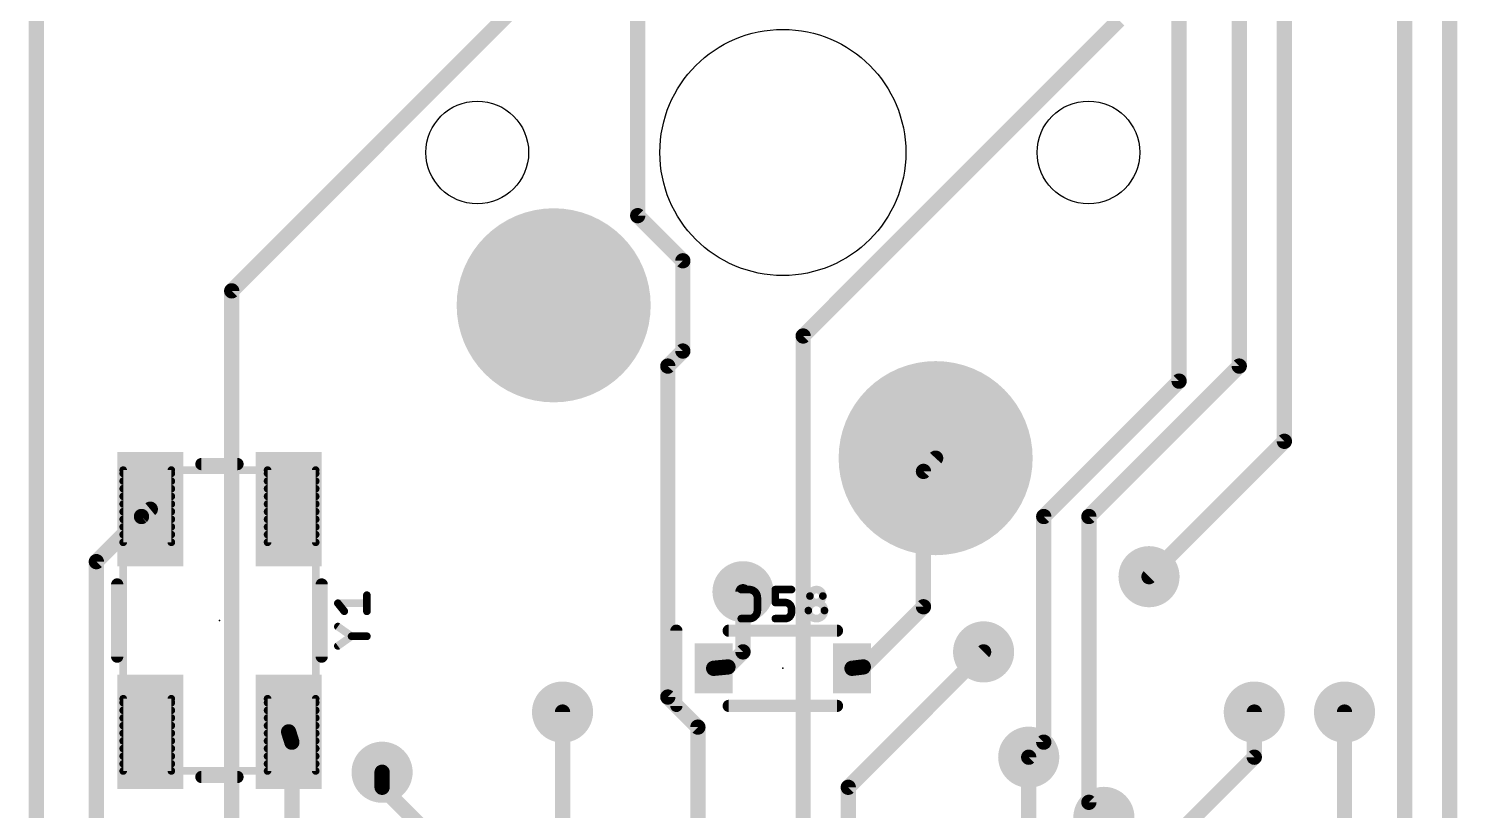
# Model space of a CAD drawing. Extents: x -10 to 314, y -10 to 86.
# Drawn here: x 144.62 to 168.38, y 8.12 to 21.11 of the extents above; entities that cross this region are included whole.
import ezdxf

# ---------------------------------------------------------------- set-up
doc = ezdxf.new("R2010")
doc.units = 0
for name, color, linetype in [('1', 12, 'CONTINUOUS'), ('17', 110, 'CONTINUOUS'), ('18', 110, 'CONTINUOUS'), ('20', 31, 'CONTINUOUS'), ('21', 253, 'CONTINUOUS'), ('23', 53, 'CONTINUOUS'), ('25', 253, 'CONTINUOUS'), ('51', 253, 'CONTINUOUS')]:
    doc.layers.add(name, color=color, linetype=linetype)

# ---------------------------------------------------------------- blocks, each defined once
blk = doc.blocks.new('RECT')
blk.add_solid([(-0.5, -0.5), (0.5, -0.5), (-0.5, 0.5), (0.5, 0.5)])
blk = doc.blocks.new('ROUNDP')
at = {"const_width": 0.5}
blk.add_lwpolyline([(0, -0.25, 1), (0, 0.25, 1), (0, -0.25)], format="xyb", dxfattribs=at)
blk = doc.blocks.new('ROUNDV')
at = {"const_width": 0.5}
blk.add_lwpolyline([(0, -0.25, 1), (0, 0.25, 1), (0, -0.25)], format="xyb", dxfattribs=at)

msp = doc.modelspace()

# ---------------------------------------------------------------- linework, layer by layer
at = {"layer": '1', "const_width": 0.254}
for points in [[(164.75, 32.75), (164.75, 15.5)], [(163.75, 28.5), (163.75, 15.25)], [(165.5, 28.5), (165.5, 14.25)], [(144.75, 27.75), (144.75, -1.25)], [(167.5, 27.5), (167.5, 4.5)], [(168.25, 24), (168.25, 1.25)], [(154.75, 23.25), (154.75, 18)], [(148, 16.75), (153.75, 22.5)], [(162.75, 21.25), (157.5, 16)], [(154.75, 18), (155.5, 17.25)], [(155.5, 17.25), (155.5, 15.75)], [(148, 2), (148, 16.75)], [(157.5, 16), (157.5, 7.25)], [(155.5, 15.75), (155.25, 15.5)], [(155.25, 15.5), (155.25, 10)], [(164.75, 15.5), (162.25, 13)], [(163.75, 15.25), (161.5, 13)], [(165.5, 14.25), (163.25, 12)], [(159.5, 13.75), (159.7025, 13.97)], [(159.5, 13.75), (159.5, 11.5)], [(145.75, 12.25), (146.5, 13)], [(146.5, 13), (146.6463, 13.1212)], [(161.5, 13), (161.5, 9.25)], [(162.25, 13), (162.25, 8.25)], [(145.75, 1.5), (145.75, 12.25)], [(156.5, 11.75), (156.5, 10.75)], [(159.5, 11.5), (158.5, 10.5)], [(156.5, 10.75), (156.25, 10.5)], [(160.5, 10.75), (158.25, 8.5)], [(156.25, 10.5), (156.0125, 10.4775)], [(158.5, 10.5), (158.3125, 10.4775)], [(155.25, 10), (155.75, 9.5)], [(153.5, 9.75), (153.5, 7.25)], [(165, 9.75), (165, 9)], [(166.5, 9.75), (166.5, 4.25)], [(149, 9.25), (148.9463, 9.4213)], [(155.75, 9.5), (155.75, 7.25)], [(149, 5.5), (149, 9.25)], [(161.5, 9.25), (161.25, 9)], [(161.25, 7.25), (161.25, 9)], [(165, 9), (161.75, 5.75)], [(150.5, 8.75), (150.5, 8.5)], [(150.5, 8.5), (152.25, 6.75)], [(158.25, 8.5), (158.25, 7.25)], [(162.25, 8.25), (162.5, 8)]]:
    msp.add_lwpolyline(points, dxfattribs=at)
at = {"layer": '1', "const_width": 0.127}
for points in [[(154.7949, 18.0449, 1), (154.7051, 17.9551)], [(154.6865, 18, 1), (154.8135, 18)], [(155.5635, 17.25, 1), (155.4365, 17.25)], [(155.4551, 17.2051, 1), (155.5449, 17.2949)], [(148.0635, 16.75, 1), (147.9365, 16.75)], [(147.9551, 16.7949, 1), (148.0449, 16.7051)], [(157.5635, 16, 1), (157.4365, 16)], [(157.4551, 16.0449, 1), (157.5449, 15.9551)], [(155.4365, 15.75, 1), (155.5635, 15.75)], [(155.5449, 15.7051, 1), (155.4551, 15.7949)], [(155.3135, 15.5, 1), (155.1865, 15.5)], [(155.2051, 15.5449, 1), (155.2949, 15.4551)], [(164.6865, 15.5, 1), (164.8135, 15.5)], [(164.7949, 15.4551, 1), (164.7051, 15.5449)], [(163.6865, 15.25, 1), (163.8135, 15.25)], [(163.7949, 15.2051, 1), (163.7051, 15.2949)], [(165.4365, 14.25, 1), (165.5635, 14.25)], [(165.5449, 14.2051, 1), (165.4551, 14.2949)], [(159.7492, 13.927, 1), (159.6558, 14.013)], [(159.5635, 13.75, 1), (159.4365, 13.75)], [(159.4533, 13.793, 1), (159.5467, 13.707)], [(146.4595, 13.0489, 1), (146.5405, 12.9511)], [(146.5449, 12.9551, 1), (146.4551, 13.0449)], [(146.6868, 13.0724, 1), (146.6057, 13.1701)], [(161.5635, 13, 1), (161.4365, 13)], [(161.4551, 13.0449, 1), (161.5449, 12.9551)], [(162.3135, 13, 1), (162.1865, 13)], [(162.2051, 13.0449, 1), (162.2949, 12.9551)], [(145.8135, 12.25, 1), (145.6865, 12.25)], [(145.7051, 12.2949, 1), (145.7949, 12.2051)], [(163.2051, 12.0449, 1), (163.2949, 11.9551)], [(156.5635, 11.75, 1), (156.4365, 11.75)], [(159.4365, 11.5, 1), (159.5635, 11.5)], [(159.5449, 11.4551, 1), (159.4551, 11.5449)], [(156.4365, 10.75, 1), (156.5635, 10.75)], [(156.5449, 10.7051, 1), (156.4551, 10.7949)], [(160.5449, 10.7051, 1), (160.4551, 10.7949)], [(156.0065, 10.5407, 1), (156.0185, 10.4143)], [(156.2051, 10.5449, 1), (156.2949, 10.4551)], [(156.256, 10.4368, 1), (156.244, 10.5632)], [(158.3049, 10.5405, 1), (158.3201, 10.4145)], [(158.4551, 10.5449, 1), (158.5449, 10.4551)], [(158.5076, 10.437, 1), (158.4924, 10.563)], [(155.2949, 10.0449, 1), (155.2051, 9.9551)], [(155.1865, 10, 1), (155.3135, 10)], [(153.5635, 9.75, 1), (153.4365, 9.75)], [(165.0635, 9.75, 1), (164.9365, 9.75)], [(166.5635, 9.75, 1), (166.4365, 9.75)], [(149.0068, 9.4403, 1), (148.8857, 9.4022)], [(155.8135, 9.5, 1), (155.6865, 9.5)], [(155.7051, 9.4551, 1), (155.7949, 9.5449)], [(149.0635, 9.25, 1), (148.9365, 9.25)], [(148.9394, 9.231, 1), (149.0606, 9.269)], [(161.4365, 9.25, 1), (161.5635, 9.25)], [(161.5449, 9.2051, 1), (161.4551, 9.2949)], [(161.3135, 9, 1), (161.1865, 9)], [(161.2051, 9.0449, 1), (161.2949, 8.9551)], [(164.9365, 9, 1), (165.0635, 9)], [(165.0449, 8.9551, 1), (164.9551, 9.0449)], [(150.5635, 8.75, 1), (150.4365, 8.75)], [(150.5449, 8.5449, 1), (150.4551, 8.4551)], [(150.4365, 8.5, 1), (150.5635, 8.5)], [(158.3135, 8.5, 1), (158.1865, 8.5)], [(158.2051, 8.5449, 1), (158.2949, 8.4551)], [(162.2949, 8.2949, 1), (162.2051, 8.2051)], [(162.1865, 8.25, 1), (162.3135, 8.25)]]:
    msp.add_lwpolyline(points, format="xyb", dxfattribs=at)
at = {"layer": '20'}
for centre, radius in [((157.1625, 19.05), 2.0447), ((152.0825, 19.05), 0.8534), ((162.2425, 19.05), 0.8534)]:
    msp.add_circle(centre, radius, dxfattribs=at)
at = {"layer": '21', "const_width": 0.1016}
for points in [[(147.4963, 13.9221, 1), (147.4963, 13.8204)], [(148.0962, 13.8204, 1), (148.0962, 13.9221)], [(146.1471, 11.8712, 1), (146.0454, 11.8712)], [(149.5471, 11.8712, 1), (149.4454, 11.8712)], [(155.4433, 11.1025, 1), (155.3417, 11.1025)], [(156.2625, 11.1533, 1), (156.2625, 11.0517)], [(158.0625, 11.0517, 1), (158.0625, 11.1533)], [(146.0454, 10.6713, 1), (146.1471, 10.6713)], [(149.4454, 10.6713, 1), (149.5471, 10.6713)], [(155.3417, 9.8525, 1), (155.4433, 9.8525)], [(156.2625, 9.9033, 1), (156.2625, 9.8017)], [(158.0625, 9.8017, 1), (158.0625, 9.9033)], [(147.4963, 8.7221, 1), (147.4963, 8.6204)], [(148.0962, 8.6204, 1), (148.0962, 8.7221)]]:
    msp.add_lwpolyline(points, format="xyb", dxfattribs=at)
at = {"layer": '21', "const_width": 0.2032}
for points in [[(148.0962, 13.8712), (147.4963, 13.8712)], [(146.0962, 10.6713), (146.0962, 11.8712)], [(149.4963, 11.8712), (149.4963, 10.6713)], [(155.3925, 11.1025), (155.3925, 9.8525)], [(156.2625, 11.1025), (158.0625, 11.1025)], [(156.2625, 9.8525), (158.0625, 9.8525)], [(148.0962, 8.6713), (147.4963, 8.6713)]]:
    msp.add_lwpolyline(points, dxfattribs=at)
at = {"layer": '23'}
for p in [(147.7963, 11.2713), (157.1625, 10.4775)]:
    msp.add_point(p, dxfattribs=at)
at = {"layer": '25', "const_width": 0.127}
for points in [[(150.2474, 11.4249), (150.2474, 11.693)], [(156.4707, 11.303), (156.4707, 11.7856)], [(156.4707, 11.7856), (156.6047, 11.7856)], [(156.7388, 11.6515), (156.7388, 11.4371)], [(157.0376, 11.5711), (157.0376, 11.7856)], [(157.0376, 11.7856), (157.3057, 11.7856)], [(149.872, 11.4249), (149.7648, 11.559)], [(149.7648, 11.559), (150.2474, 11.559)], [(157.1985, 11.5711), (157.0376, 11.5711)], [(157.3057, 11.4102), (157.3057, 11.4639)], [(149.9926, 11.0103), (149.7648, 11.1712)], [(156.6047, 11.303), (156.4707, 11.303)], [(157.0376, 11.303), (157.1985, 11.303)], [(149.7648, 10.8495), (149.9926, 11.0103)], [(150.2474, 11.0103), (149.9926, 11.0103)]]:
    msp.add_lwpolyline(points, dxfattribs=at)
at = {"layer": '25'}
for points, const_width in [([(150.2791, 11.693, 1), (150.2156, 11.693)], 0.0635), ([(156.5024, 11.7856, 1), (156.4389, 11.7856)], 0.0635), ([(156.4707, 11.8174, 1), (156.4707, 11.7538)], 0.0635), ([(156.7388, 11.6515, 0.4142), (156.6047, 11.7856)], 0.127), ([(156.6047, 11.8174, 1), (156.6047, 11.7538)], 0.0635), ([(156.6047, 11.7538, 1), (156.6047, 11.8174)], 0.0635), ([(156.7705, 11.6515, 1), (156.707, 11.6515)], 0.0635), ([(156.707, 11.6515, 1), (156.7705, 11.6515)], 0.0635), ([(157.0693, 11.7856, 1), (157.0058, 11.7856)], 0.0635), ([(157.0376, 11.8174, 1), (157.0376, 11.7538)], 0.0635), ([(157.3057, 11.7538, 1), (157.3057, 11.8174)], 0.0635), ([(157.8275, 11.6784, 1), (157.613, 11.6784)], 0.127), ([(157.613, 11.6784, 1), (157.8275, 11.6784)], 0.127), ([(157.6448, 11.6784, 1), (157.5813, 11.6784)], 0.0635), ([(157.5813, 11.6784, 1), (157.6448, 11.6784)], 0.0635), ([(157.8593, 11.6784, 1), (157.7958, 11.6784)], 0.0635), ([(157.7958, 11.6784, 1), (157.8593, 11.6784)], 0.0635), ([(149.7895, 11.5788, 1), (149.74, 11.5391)], 0.0635), ([(149.7648, 11.5907, 1), (149.7648, 11.5272)], 0.0635), ([(149.8472, 11.4051, 1), (149.8968, 11.4448)], 0.0635), ([(150.2156, 11.4249, 1), (150.2791, 11.4249)], 0.0635), ([(150.2474, 11.5272, 1), (150.2474, 11.5907)], 0.0635), ([(156.6047, 11.303, 0.4142), (156.7388, 11.4371)], 0.127), ([(156.7705, 11.4371, 1), (156.707, 11.4371)], 0.0635), ([(156.707, 11.4371, 1), (156.7705, 11.4371)], 0.0635), ([(157.0376, 11.6029, 1), (157.0376, 11.5394)], 0.0635), ([(157.0058, 11.5711, 1), (157.0693, 11.5711)], 0.0635), ([(157.3057, 11.4639, 0.4142), (157.1985, 11.5711)], 0.127), ([(157.1985, 11.6029, 1), (157.1985, 11.5394)], 0.0635), ([(157.1985, 11.303, 0.4142), (157.3057, 11.4102)], 0.127), ([(157.1985, 11.5394, 1), (157.1985, 11.6029)], 0.0635), ([(157.3374, 11.4639, 1), (157.274, 11.4639)], 0.0635), ([(157.274, 11.4639, 1), (157.3374, 11.4639)], 0.0635), ([(157.3374, 11.4102, 1), (157.274, 11.4102)], 0.0635), ([(157.274, 11.4102, 1), (157.3374, 11.4102)], 0.0635), ([(157.8543, 11.4371, 1), (157.5862, 11.4371)], 0.127), ([(157.5862, 11.4371, 1), (157.8543, 11.4371)], 0.127), ([(157.618, 11.4371, 1), (157.5545, 11.4371)], 0.0635), ([(157.5545, 11.4371, 1), (157.618, 11.4371)], 0.0635), ([(157.8861, 11.4371, 1), (157.8226, 11.4371)], 0.0635), ([(157.8226, 11.4371, 1), (157.8861, 11.4371)], 0.0635), ([(149.7831, 11.1971, 1), (149.7464, 11.1453)], 0.0635), ([(156.4707, 11.3348, 1), (156.4707, 11.2713)], 0.0635), ([(156.4389, 11.303, 1), (156.5024, 11.303)], 0.0635), ([(156.6047, 11.3347, 1), (156.6047, 11.2713)], 0.0635), ([(156.6047, 11.2713, 1), (156.6047, 11.3348)], 0.0635), ([(157.0376, 11.3348, 1), (157.0376, 11.2713)], 0.0635), ([(157.1985, 11.3348, 1), (157.1985, 11.2713)], 0.0635), ([(157.1985, 11.2713, 1), (157.1985, 11.3348)], 0.0635), ([(149.9926, 11.0421, 1), (149.9926, 10.9786)], 0.0635), ([(150.011, 10.9844, 1), (149.9743, 11.0363)], 0.0635), ([(149.9743, 10.9844, 1), (150.011, 11.0363)], 0.0635), ([(150.2474, 10.9786, 1), (150.2474, 11.0421)], 0.0635), ([(149.7464, 10.8754, 1), (149.7831, 10.8235)], 0.0635)]:
    msp.add_lwpolyline(points, format="xyb", dxfattribs=dict(at, const_width=const_width))
at = {"layer": '51', "const_width": 0.127}
for points in [[(146.9963, 13.7713), (146.1963, 13.7713)], [(146.1963, 13.7713), (146.1963, 12.5713)], [(149.3963, 13.7713), (146.1963, 13.7713)], [(146.1963, 13.7713), (146.1963, 8.7713)], [(146.1963, 13.716), (146.9963, 13.716)], [(146.9963, 12.5713), (146.9963, 13.7713)], [(149.3963, 13.7713), (148.5962, 13.7713)], [(148.5962, 13.7713), (148.5962, 12.5713)], [(148.5962, 13.716), (149.3963, 13.716)], [(149.3963, 12.5713), (149.3963, 13.7713)], [(149.3963, 8.7713), (149.3963, 13.7713)], [(146.1963, 13.589), (146.9963, 13.589)], [(148.5962, 13.589), (149.3963, 13.589)], [(146.1963, 13.462), (146.9963, 13.462)], [(146.1963, 13.335), (146.9963, 13.335)], [(148.5962, 13.462), (149.3963, 13.462)], [(148.5962, 13.335), (149.3963, 13.335)], [(146.1963, 13.208), (146.9963, 13.208)], [(146.1963, 13.081), (146.9963, 13.081)], [(148.5962, 13.208), (149.3963, 13.208)], [(148.5962, 13.081), (149.3963, 13.081)], [(146.1963, 12.954), (146.9963, 12.954)], [(146.1963, 12.827), (146.9963, 12.827)], [(148.5962, 12.954), (149.3963, 12.954)], [(148.5962, 12.827), (149.3963, 12.827)], [(146.1963, 12.7), (146.9963, 12.7)], [(146.1963, 12.573), (146.9963, 12.573)], [(146.1963, 12.5713), (146.9963, 12.5713)], [(148.5962, 12.7), (149.3963, 12.7)], [(148.5962, 12.573), (149.3963, 12.573)], [(148.5962, 12.5713), (149.3963, 12.5713)], [(146.9963, 9.9713), (146.1963, 9.9713)], [(146.1963, 9.9713), (146.1963, 8.7713)], [(146.9963, 8.7713), (146.9963, 9.9713)], [(149.3963, 9.9713), (148.5962, 9.9713)], [(148.5962, 9.9713), (148.5962, 8.7713)], [(149.3963, 8.7713), (149.3963, 9.9713)], [(146.1963, 9.906), (146.9963, 9.906)], [(146.1963, 9.779), (146.9963, 9.779)], [(148.5962, 9.906), (149.3963, 9.906)], [(148.5962, 9.779), (149.3963, 9.779)], [(146.1963, 9.652), (146.9963, 9.652)], [(146.1963, 9.525), (146.9963, 9.525)], [(148.5962, 9.652), (149.3963, 9.652)], [(148.5962, 9.525), (149.3963, 9.525)], [(146.1963, 9.398), (146.9963, 9.398)], [(146.1963, 9.271), (146.9963, 9.271)], [(148.5962, 9.398), (149.3963, 9.398)], [(148.5962, 9.271), (149.3963, 9.271)], [(146.1963, 9.144), (146.9963, 9.144)], [(146.1963, 9.017), (146.9963, 9.017)], [(148.5962, 9.144), (149.3963, 9.144)], [(148.5962, 9.017), (149.3963, 9.017)], [(146.1963, 8.89), (146.9963, 8.89)], [(146.1963, 8.7713), (146.9963, 8.7713)], [(146.1963, 8.7713), (149.3963, 8.7713)], [(148.5962, 8.89), (149.3963, 8.89)], [(148.5962, 8.7713), (149.3963, 8.7713)]]:
    msp.add_lwpolyline(points, dxfattribs=at)
at = {"layer": '51', "const_width": 0.0635}
for points in [[(146.1963, 13.803, 1), (146.1963, 13.7395)], [(146.228, 13.7713, 1), (146.1645, 13.7713)], [(146.1963, 13.803, 1), (146.1963, 13.7395)], [(146.228, 13.7713, 1), (146.1645, 13.7713)], [(146.1963, 13.7478, 1), (146.1963, 13.6843)], [(147.028, 13.7713, 1), (146.9645, 13.7713)], [(146.9963, 13.7395, 1), (146.9963, 13.803)], [(146.9963, 13.6843, 1), (146.9963, 13.7478)], [(148.5962, 13.803, 1), (148.5962, 13.7395)], [(148.5962, 13.7478, 1), (148.5962, 13.6843)], [(148.628, 13.7713, 1), (148.5645, 13.7713)], [(149.428, 13.7713, 1), (149.3645, 13.7713)], [(149.428, 13.7713, 1), (149.3645, 13.7713)], [(149.3963, 13.7395, 1), (149.3963, 13.803)], [(149.3963, 13.7395, 1), (149.3963, 13.803)], [(149.3963, 13.6843, 1), (149.3963, 13.7478)], [(146.1963, 13.6208, 1), (146.1963, 13.5572)], [(146.9963, 13.5572, 1), (146.9963, 13.6208)], [(148.5962, 13.6208, 1), (148.5962, 13.5572)], [(149.3963, 13.5572, 1), (149.3963, 13.6208)], [(146.1963, 13.4938, 1), (146.1963, 13.4303)], [(146.1963, 13.3668, 1), (146.1963, 13.3033)], [(146.9963, 13.4303, 1), (146.9963, 13.4938)], [(146.9963, 13.3033, 1), (146.9963, 13.3668)], [(148.5962, 13.4938, 1), (148.5962, 13.4303)], [(148.5962, 13.3668, 1), (148.5962, 13.3033)], [(149.3963, 13.4303, 1), (149.3963, 13.4938)], [(149.3963, 13.3033, 1), (149.3963, 13.3668)], [(146.1963, 13.2398, 1), (146.1963, 13.1762)], [(146.1963, 13.1128, 1), (146.1963, 13.0493)], [(146.9963, 13.1762, 1), (146.9963, 13.2398)], [(146.9963, 13.0493, 1), (146.9963, 13.1128)], [(148.5962, 13.2398, 1), (148.5962, 13.1762)], [(148.5962, 13.1128, 1), (148.5962, 13.0493)], [(149.3963, 13.1762, 1), (149.3963, 13.2398)], [(149.3963, 13.0493, 1), (149.3963, 13.1128)], [(146.1963, 12.9858, 1), (146.1963, 12.9223)], [(146.1963, 12.8588, 1), (146.1963, 12.7952)], [(146.9963, 12.9223, 1), (146.9963, 12.9858)], [(146.9963, 12.7952, 1), (146.9963, 12.8588)], [(148.5962, 12.9858, 1), (148.5962, 12.9223)], [(148.5962, 12.8588, 1), (148.5962, 12.7952)], [(149.3963, 12.9223, 1), (149.3963, 12.9858)], [(149.3963, 12.7952, 1), (149.3963, 12.8588)], [(146.1963, 12.7318, 1), (146.1963, 12.6683)], [(146.1963, 12.6048, 1), (146.1963, 12.5412)], [(146.1963, 12.603, 1), (146.1963, 12.5395)], [(146.1645, 12.5713, 1), (146.228, 12.5713)], [(146.9645, 12.5713, 1), (147.028, 12.5713)], [(146.9963, 12.6683, 1), (146.9963, 12.7318)], [(146.9963, 12.5412, 1), (146.9963, 12.6048)], [(146.9963, 12.5395, 1), (146.9963, 12.603)], [(148.5962, 12.7318, 1), (148.5962, 12.6683)], [(148.5962, 12.6048, 1), (148.5962, 12.5412)], [(148.5962, 12.603, 1), (148.5962, 12.5395)], [(148.5645, 12.5713, 1), (148.628, 12.5713)], [(149.3645, 12.5713, 1), (149.428, 12.5713)], [(149.3963, 12.6683, 1), (149.3963, 12.7318)], [(149.3963, 12.5412, 1), (149.3963, 12.6048)], [(149.3963, 12.5395, 1), (149.3963, 12.603)], [(146.1963, 10.003, 1), (146.1963, 9.9395)], [(146.228, 9.9713, 1), (146.1645, 9.9713)], [(147.028, 9.9713, 1), (146.9645, 9.9713)], [(146.9963, 9.9395, 1), (146.9963, 10.003)], [(148.5962, 10.003, 1), (148.5962, 9.9395)], [(148.628, 9.9713, 1), (148.5645, 9.9713)], [(149.428, 9.9713, 1), (149.3645, 9.9713)], [(149.3963, 9.9395, 1), (149.3963, 10.003)], [(146.1963, 9.9378, 1), (146.1963, 9.8742)], [(146.1963, 9.8108, 1), (146.1963, 9.7472)], [(146.9963, 9.8742, 1), (146.9963, 9.9378)], [(146.9963, 9.7472, 1), (146.9963, 9.8108)], [(148.5962, 9.9378, 1), (148.5962, 9.8742)], [(148.5962, 9.8108, 1), (148.5962, 9.7472)], [(149.3963, 9.8742, 1), (149.3963, 9.9378)], [(149.3963, 9.7472, 1), (149.3963, 9.8108)], [(146.1963, 9.6838, 1), (146.1963, 9.6203)], [(146.1963, 9.5568, 1), (146.1963, 9.4932)], [(146.9963, 9.6203, 1), (146.9963, 9.6838)], [(146.9963, 9.4932, 1), (146.9963, 9.5568)], [(148.5962, 9.6838, 1), (148.5962, 9.6203)], [(148.5962, 9.5568, 1), (148.5962, 9.4932)], [(149.3963, 9.6203, 1), (149.3963, 9.6838)], [(149.3963, 9.4932, 1), (149.3963, 9.5568)], [(146.1963, 9.4298, 1), (146.1963, 9.3662)], [(146.1963, 9.3028, 1), (146.1963, 9.2393)], [(146.9963, 9.3662, 1), (146.9963, 9.4298)], [(146.9963, 9.2393, 1), (146.9963, 9.3028)], [(148.5962, 9.4298, 1), (148.5962, 9.3662)], [(148.5962, 9.3028, 1), (148.5962, 9.2393)], [(149.3963, 9.3662, 1), (149.3963, 9.4298)], [(149.3963, 9.2393, 1), (149.3963, 9.3028)], [(146.1963, 9.1758, 1), (146.1963, 9.1122)], [(146.1963, 9.0488, 1), (146.1963, 8.9853)], [(146.9963, 9.1122, 1), (146.9963, 9.1758)], [(146.9963, 8.9853, 1), (146.9963, 9.0488)], [(148.5962, 9.1758, 1), (148.5962, 9.1122)], [(148.5962, 9.0488, 1), (148.5962, 8.9853)], [(149.3963, 9.1122, 1), (149.3963, 9.1758)], [(149.3963, 8.9853, 1), (149.3963, 9.0488)], [(146.1963, 8.9218, 1), (146.1963, 8.8582)], [(146.1963, 8.803, 1), (146.1963, 8.7395)], [(146.1963, 8.803, 1), (146.1963, 8.7395)], [(146.1645, 8.7713, 1), (146.228, 8.7713)], [(146.1645, 8.7713, 1), (146.228, 8.7713)], [(146.9645, 8.7713, 1), (147.028, 8.7713)], [(146.9963, 8.8582, 1), (146.9963, 8.9218)], [(146.9963, 8.7395, 1), (146.9963, 8.803)], [(148.5962, 8.9218, 1), (148.5962, 8.8582)], [(148.5962, 8.803, 1), (148.5962, 8.7395)], [(148.5645, 8.7713, 1), (148.628, 8.7713)], [(149.3645, 8.7713, 1), (149.428, 8.7713)], [(149.3645, 8.7713, 1), (149.428, 8.7713)], [(149.3963, 8.8582, 1), (149.3963, 8.9218)], [(149.3963, 8.7395, 1), (149.3963, 8.803)], [(149.3963, 8.7395, 1), (149.3963, 8.803)]]:
    msp.add_lwpolyline(points, format="xyb", dxfattribs=at)

# ---------------------------------------------------------------- block references
at = {"layer": '1', "xscale": 1.9, "yscale": 1.1, "rotation": 270}
for p in [(146.6463, 13.1212), (148.9463, 13.1212), (146.6463, 9.4213), (148.9463, 9.4213)]:
    msp.add_blockref('RECT', p, dxfattribs=at)
at = {"layer": '1', "xscale": 0.63, "yscale": 0.83}
for p in [(156.0125, 10.4775), (158.3125, 10.4775)]:
    msp.add_blockref('RECT', p, dxfattribs=at)
at = {"layer": '17', "xscale": 3.2258, "yscale": 3.2258}
for p in [(153.3525, 16.51), (159.7025, 13.97)]:
    msp.add_blockref('ROUNDP', p, dxfattribs=at)
at = {"layer": '18', "xscale": 1.016, "yscale": 1.016}
for p in [(163.25, 12), (163.25, 12), (156.5, 11.75), (156.5, 11.75), (160.5, 10.75), (160.5, 10.75), (153.5, 9.75), (153.5, 9.75), (165, 9.75), (165, 9.75), (166.5, 9.75), (166.5, 9.75), (161.25, 9), (161.25, 9), (150.5, 8.75), (150.5, 8.75), (162.5, 8), (162.5, 8)]:
    msp.add_blockref('ROUNDV', p, dxfattribs=at)

doc.saveas('drawing.dxf')
